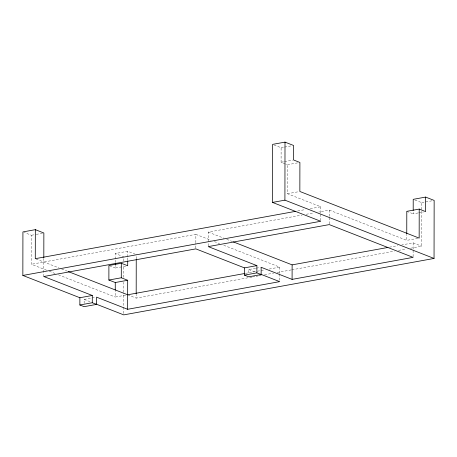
<?xml version="1.0" encoding="UTF-8"?>
<svg xmlns="http://www.w3.org/2000/svg" width="457" height="457" viewBox="0 0 457 457"><rect width="100%" height="100%" fill="white"/><g stroke="black" fill="none" stroke-linecap="round" stroke-linejoin="round"><path stroke-width="0.34" stroke-dasharray="2.29 1.71" d="M46.58 270.207L31.396 264.272L31.447 235.252L24.238 232.436M43.786 276.519L43.815 258.473M84.134 303.357L84.139 299.404L95.861 297.273M125.584 295.159L115.244 297.039L115.255 290.823M125.635 266.14L115.295 268.025L115.295 265.26M115.301 262.495L115.307 259.73M115.307 259.039L115.318 253.515L127.732 251.259L135.598 254.332M123.744 313.462L123.778 292.937M123.778 292.234L123.796 282.323M123.807 277.37L123.824 265.34M123.836 261.09L123.841 256.845L115.318 253.515M127.714 260.239L127.72 257.474M127.72 256.783L127.732 251.259M251.916 277.068L136.175 298.113L136.186 294.548M136.243 258.868L136.255 254.589M195.836 248.18L195.847 243.341M195.847 242.65L195.859 234.361L31.396 264.272M208.249 245.923L208.255 242.467M208.255 241.776L208.272 232.105L302.014 215.053M248.728 272.84L248.734 269.544L255.629 268.288M279.684 280.255L279.695 274.04M279.695 273.349L279.707 267.128L222.93 244.941M284.928 163.715L281.095 162.218L281.118 147.708L273.252 144.635M320.763 212.979L320.774 206.764L287.436 193.734L287.487 164.714L285.568 163.966M320.745 220.582L320.763 213.67M329.269 223.913L329.28 217.001M329.286 216.31L329.297 210.094L318.803 212.002M417.784 238.36L406.747 240.365L406.759 234.704M413.117 256.68L413.128 249.773M413.128 249.082L413.139 242.861L401.949 244.901M418.018 212.968L413.191 213.847L413.197 211.083M410.437 248.237L421.662 246.192L421.737 202.668L414.528 199.852M281.118 147.708L283.877 147.205M284.568 147.08L292.154 145.703M281.095 162.218L283.854 161.715M284.545 161.589L292.817 160.087M287.487 164.714L297.833 162.835M31.447 235.252L35.583 234.498M36.274 234.372L43.861 232.996M287.436 193.734L298.467 191.729M297.627 210.974L305.339 209.569M310.252 208.678L320.774 206.764M306.207 214.293L313.902 212.893M421.737 202.668L432.773 200.663M418.709 212.842L423.536 211.962M256.32 268.162L260.456 267.414M245.375 273.372L264.991 269.807M269.196 269.042L279.707 267.128M389.353 247.191L397.75 245.66M252.618 276.936L255.423 276.428M256.126 276.302L258.228 275.919M258.93 275.788L261.735 275.28M264.54 274.771L273.657 273.109M277.165 272.475L291.195 269.921M291.897 269.796L394.305 251.167M398.515 250.402L406.227 249.002M406.799 211.345L413.191 213.847M329.297 210.094L406.747 240.365M413.139 242.861L421.662 246.192M208.272 232.105L224.119 238.297M226.758 239.325L232.699 241.65M195.859 234.361L211.048 240.296M214.344 241.587L219.628 243.65M248.734 269.544L255.977 272.372M109.543 265.774L115.295 268.025M35.943 258.936L58.993 267.945M61.638 268.979L67.579 271.304M127.657 294.782L136.175 298.113M49.225 271.235L55.166 273.56M58.467 274.851L115.244 297.039M84.139 299.404L91.4 302.243"/><path stroke-width="0.69" d="M260.587 274.177L279.684 281.638L127.629 309.292L96.553 297.147L96.541 304.402L92.28 302.734L92.291 295.479L79.878 297.736L22.85 275.445L22.924 231.922L35.338 229.665L43.861 232.996L43.815 257.765M35.338 229.665L35.286 258.679L295.519 211.357M96.541 304.402L84.128 306.658L79.866 304.99L79.878 297.736M127.629 309.292L127.68 280.272L115.267 282.529L108.875 280.032L108.903 265.523L121.316 263.266L127.703 265.763L127.714 260.93M115.255 290.132L115.267 282.529M115.301 264.569L115.301 263.186M127.68 280.272L121.288 277.776L121.316 263.266M136.186 293.834L136.243 259.582M261.136 274.543L256.874 272.875L256.885 265.62L208.249 246.609L329.269 224.604L413.117 257.371L292.092 279.381L261.147 267.288L261.136 274.543L248.722 276.799L244.461 275.131L244.472 267.876L195.836 248.871L43.786 276.519L92.291 295.479M22.85 275.445L320.745 221.274L272.498 202.411L272.601 144.378L285.008 142.121L293.531 145.452L293.508 159.961L299.901 162.458L299.849 191.477L419.16 238.108L419.212 209.089L406.799 211.345L406.759 233.995M413.197 210.391L413.214 199.338L425.627 197.081L434.15 200.412L434.047 258.445L284.911 200.155L285.008 142.121M292.092 279.381L292.12 264.871L233.361 241.907M425.627 197.081L425.604 211.591L419.212 209.089M272.498 202.411L284.911 200.155M108.875 280.032L121.288 277.776M244.472 267.876L256.885 265.62M244.672 273.503L127.657 294.782L68.236 271.561M292.12 264.871L387.959 247.443M79.866 304.99L92.28 302.734M244.461 275.131L256.874 272.875M434.047 258.445L123.738 314.879L96.021 304.048"/></g></svg>
